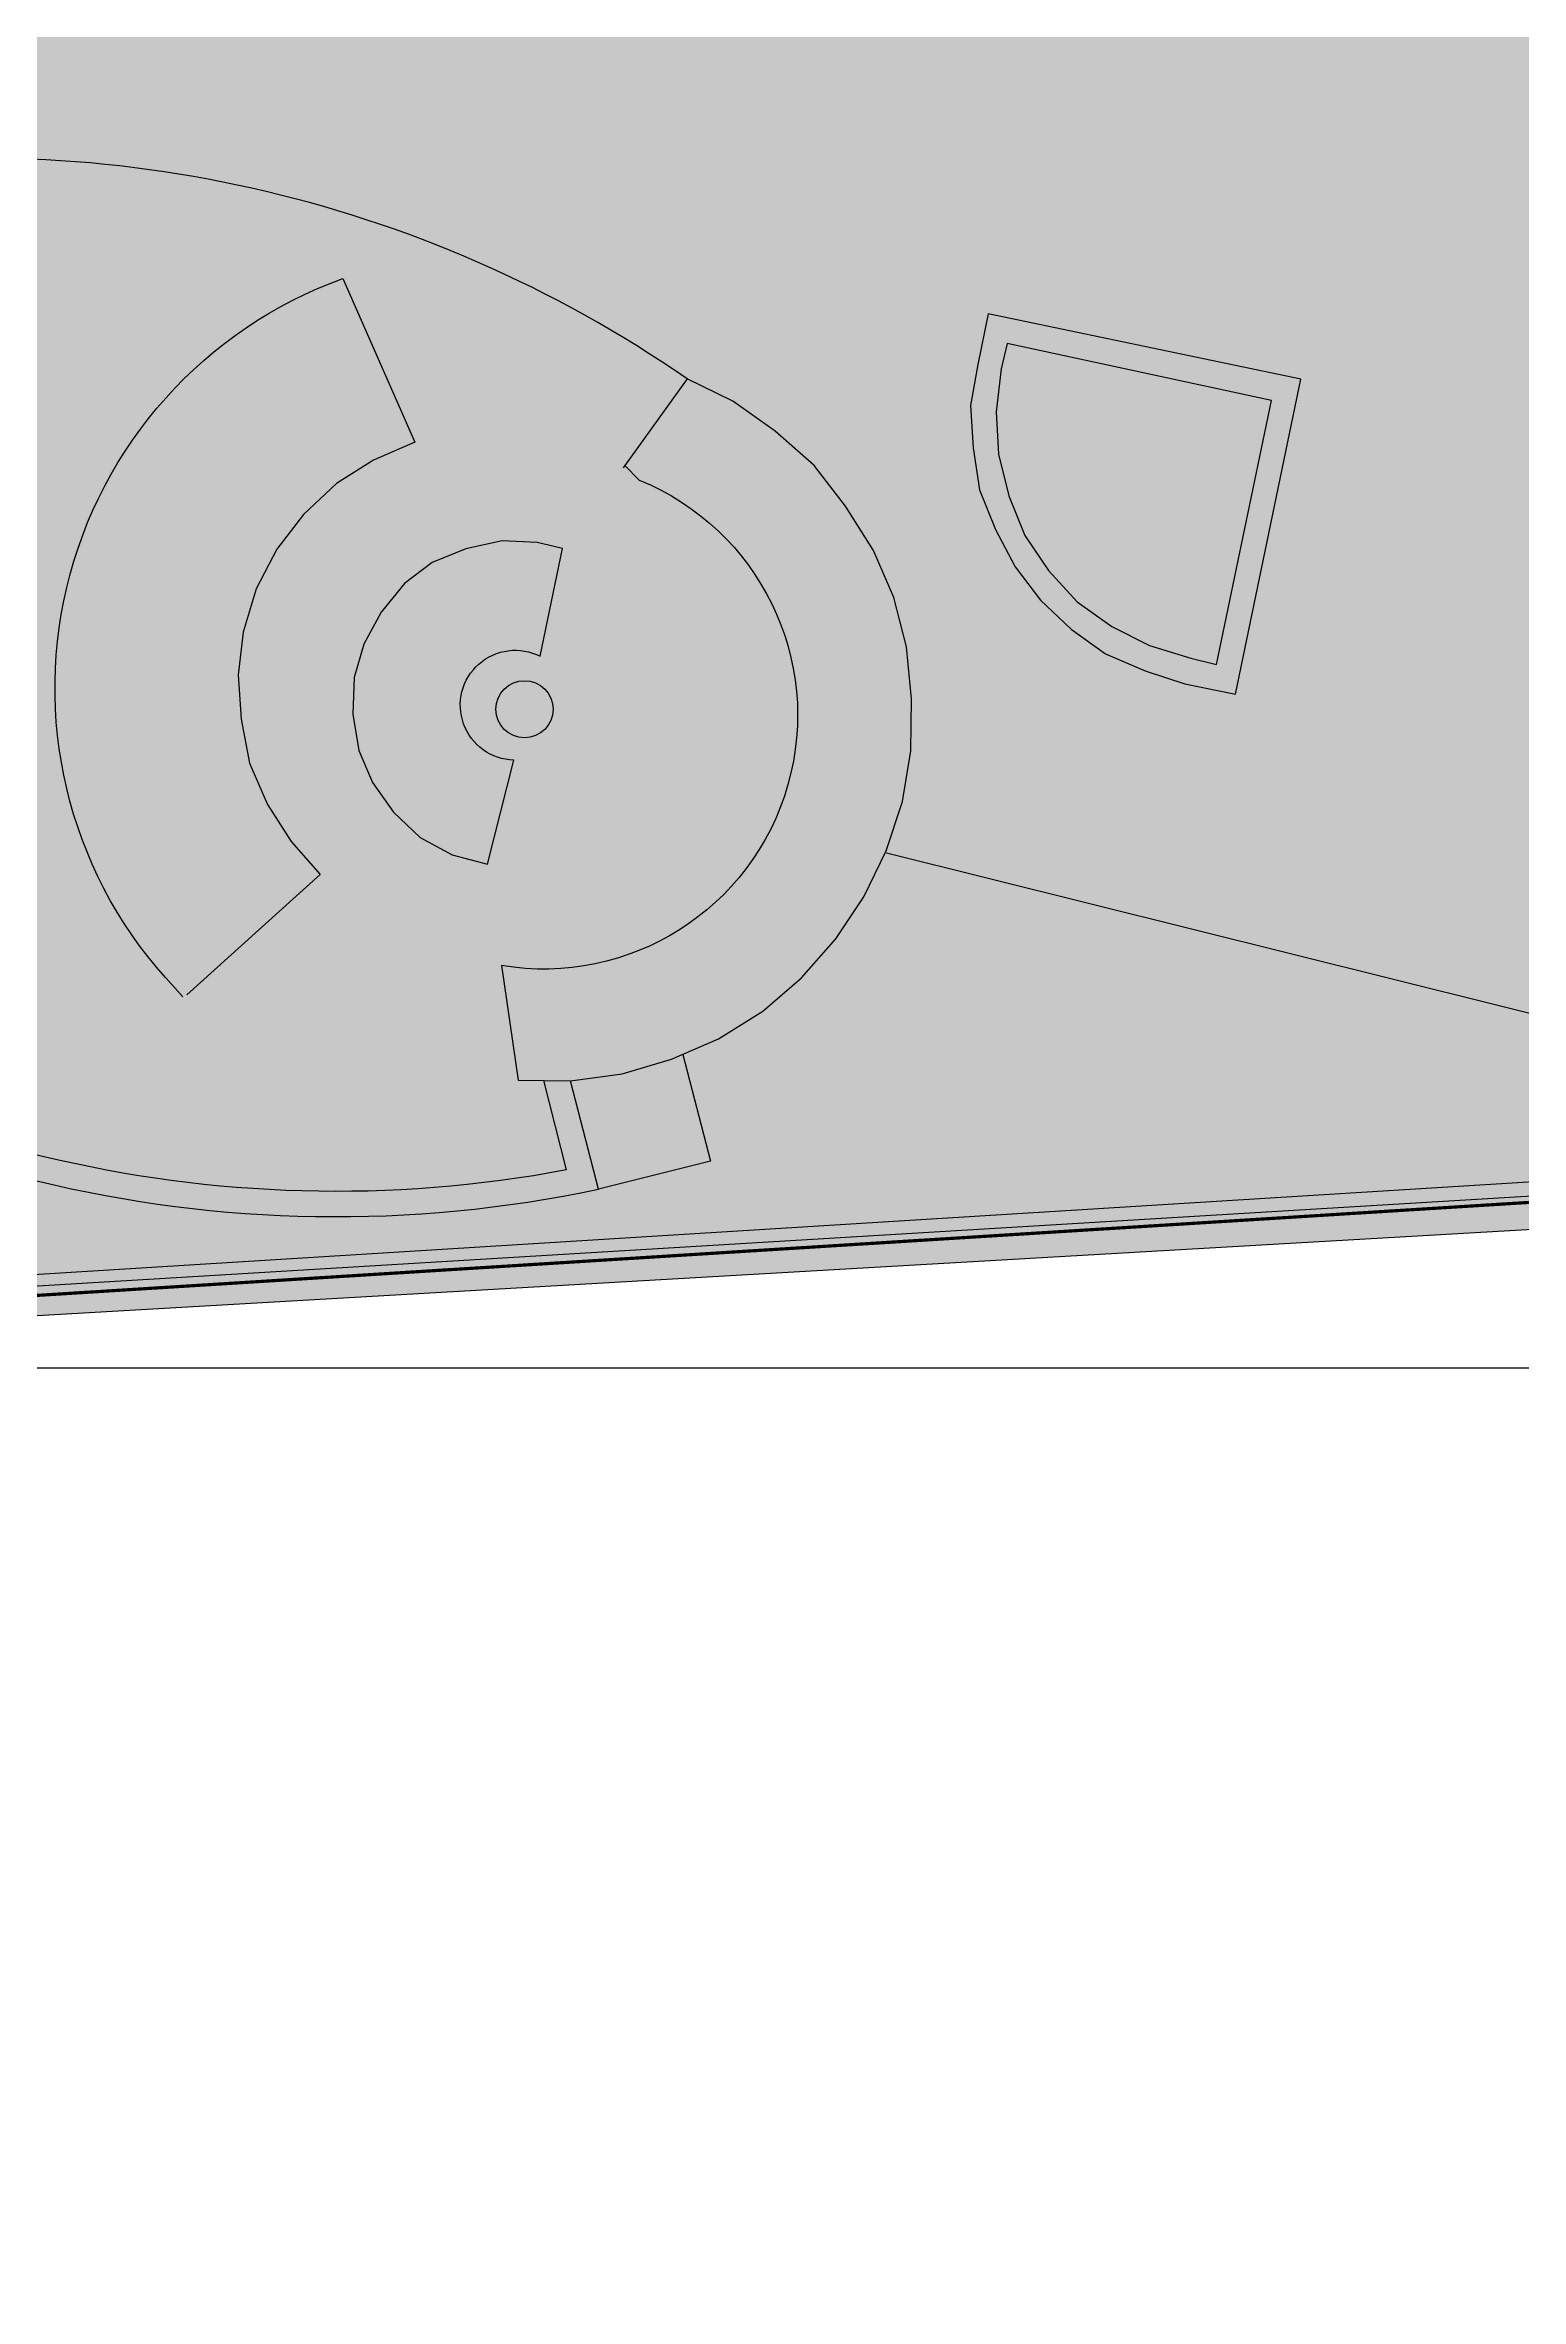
# Model space of a CAD drawing. Header units: inches. Extents: x -11331628 to 26860, y -6840660 to 4773.
# Drawn here: x 12992 to 13452, y -3942 to -3241 of the extents above; entities that cross this region are included whole.
import ezdxf
from ezdxf import colors
from ezdxf.entities.mleader import LeaderData, LeaderLine
from ezdxf.math import Vec2, Vec3

# ---------------------------------------------------------------- set-up
doc = ezdxf.new("R2010")
doc.units = ezdxf.units.IN
doc.header["$LTSCALE"] = 0.5
doc.header["$MEASUREMENT"] = 0
doc.linetypes.add('CENTER', pattern=[2, 1.25, -0.25, 0.25, -0.25])
doc.layers.get('Defpoints').update_dxf_attribs({"color": 140})
for name, color, linetype in [('A-SITE-PROP-LINE', 7, 'CENTER'), ('DETL-1', 9, 'Continuous'), ('DETL-6', 1, 'Continuous')]:
    doc.layers.add(name, color=color, linetype=linetype)
doc.layers.add('HATCH', color=253, linetype='Continuous', lineweight=0)
doc.layers.add('TEXT 3', color=41, linetype='Continuous', lineweight=15)
doc.styles.add('TEXT-ITALIC', font='ariali.ttf')

# ---------------------------------------------------------------- blocks, each defined once
blk = doc.blocks.new('ex')
at = {"layer": 'DETL-1', "transparency": 33554488}
h = blk.add_hatch(color=256, dxfattribs=at)
h.dxf.hatch_style = 1
edge = h.paths.add_edge_path()
edge.add_line((11679.05595864026, 9997.981584719899), (11755.10392916552, 9968.879465242571))
edge.add_arc((9681.034861793341, 10820.49184126927), 2242.098600693537, 337.676955850562, 374.4965534315398)
edge.add_arc((7607.814866504273, 18543.44657927455), 8324.72615884803, 300.650435434316, 308.2343792137797)
edge.add_line((12759.81991063265, 12004.49332626192), (12691.55110441995, 12107.41835565044))
edge.add_line((12691.55110441995, 12107.41835565044), (13003.43832463512, 12362.66891124675))
edge.add_line((13003.43832463512, 12362.66891124675), (13047.12442511698, 12591.0847919499))
edge.add_line((13047.12442511698, 12591.0847919499), (13179.0774822059, 12593.29766929329))
edge.add_line((13179.0774822059, 12593.29766929329), (13191.01407257802, 12364.29819749592))
edge.add_line((13191.01407257802, 12364.29819749592), (12999.86289947581, 12199.75266634317))
edge.add_arc((9635.166459039863, 10823.49539779276), 3635.280760205489, -13.256982616046514, 22.245968186103823, ccw=False)
edge.add_line((13173.57178069566, 9989.856396067124), (13168.9751926354, 9963.845717357639))
edge.add_line((13168.9751926354, 9963.845717357639), (13171.49459367533, 9923.576092825439))
edge.add_line((13171.49459367533, 9923.576092825439), (11605.1284383098, 9833.156335381806))
edge.add_arc((10913.11531623793, 10242.53011132129), 804.0329903347356, 329.3927403861911, 342.2928252384337)
at = {"layer": 'HATCH', "transparency": 33554559}
h = blk.add_hatch(color=256, dxfattribs=at)
h.dxf.hatch_style = 1
edge = h.paths.add_edge_path()
edge.add_arc((18700504.22073473, -3561631.369366181), 19026195.59655109, 169.1721959884133, 169.1728963111256, ccw=False)
edge.add_line((13047.12442511698, 12591.0847919499), (12924.87562076767, 12583.81827887688))
edge.add_line((12924.87562076767, 12583.81827887688), (12918.41917347183, 12684.42387932521))
edge.add_line((12918.41917347183, 12684.42387932521), (12955.8764249554, 12689.46275507641))
edge.add_line((12955.8764249554, 12689.46275507641), (12955.8764249554, 12703.12107240856))
edge.add_line((12955.8764249554, 12703.12107240856), (13156.3021638343, 12881.90199929015))
edge.add_line((13156.3021638343, 12881.90199929015), (13136.77032485473, 12911.34905150445))
edge.add_line((13136.77032485473, 12911.34905150445), (13122.97192812207, 13133.40236349875))
edge.add_line((13122.97192812207, 13133.40236349875), (12924.14531823456, 13232.29204982641))
edge.add_line((12924.14531823456, 13232.29204982641), (12904.237081586, 13261.92630962753))
edge.add_line((12904.237081586, 13261.92630962753), (12791.3515867317, 13212.59063311764))
edge.add_line((12791.3515867317, 13212.59063311764), (12633.01709580441, 13383.59456626587))
edge.add_line((12633.01709580441, 13383.59456626587), (12535.35716973265, 13319.03767575305))
edge.add_line((12535.35716973265, 13319.03767575305), (12497.8100075584, 13376.94053285359))
edge.add_line((12497.8100075584, 13376.94053285359), (12012.29688951399, 13130.58934674551))
edge.add_line((12012.29688951399, 13130.58934674551), (11943.77471832346, 13229.97107565478))
edge.add_arc((14237.06598037777, 8973.850701413085), 4834.640157514305, 118.3167637950563, 122.655324039758)
edge.add_arc((17847.23012333371, 2841.593031629971), 11948.60594816515, 121.3636017984792, 121.7937479478427)
edge.add_line((11551.95111429396, 12997.31291270542), (11553.64444882046, 9864.166244942233))
edge.add_line((11553.64444882046, 9864.166244942233), (11605.1284383098, 9833.156335381806))
edge.add_arc((10912.97296754119, 10242.59395764468), 804.18801423497, 329.393989043174, 342.2915765814508)
edge.add_line((11679.05595864026, 9997.981584719902), (11755.01638230953, 9968.912967767952))
edge.add_arc((9681.949001378445, 10820.57796373318), 2241.192011237079, 337.6659848086089, 374.5002718027818)
edge.add_arc((6980.737022653229, 19457.81814454436), 9431.322806105274, 301.0958958073821, 307.7889188407133)
edge.add_line((12759.81991063265, 12004.49332626192), (12691.55110441995, 12107.41835565044))
edge.add_arc((247887.4608590392, -274957.1292062758), 371110.7252993863, 129.266009005449, 129.3282315217155, ccw=False)
at = {"layer": 'DETL-1'}
for points, elevation in [([(11652.84886910173, 9753.192340902504), (11652.84886910173, 9842.878196801052), (14723.6980822696, 10027.91934532666), (14757.81395183233, 10490.93321657721), (14773.2317736904, 10582.99782107752), (14781.46959472829, 10618.48919561324), (14778.49166807634, 10733.23938840982), (14787.60403177244, 11109.85162956436), (14788.3318208096, 11130.24011542083), (14830.77705216893, 11300.93673700123), (14869.27680381303, 11472.34093074482), (14915.33577369255, 11798.63382108119), (14910.96777369183, 12122.81382108275), (14873.65977368978, 12552.89382108096)], 17.79184173008159), ([(12844.28401656515, 10033.62746043462), (13160.93829548926, 9954.763804818438)], 192.6318417300816), ([(12780.85519589853, 9970.776400459981), (12789.51963890434, 9937.655540401749), (12754.60003858219, 9928.87946948682), (12745.89838830739, 9962.59990813204)], 192.6318417300816)]:
    blk.add_lwpolyline(points, dxfattribs=dict(at, elevation=elevation))
for points, elevation in [([(11679.05595864026, 9997.981584719899), (11755.10392916552, 9968.879465242571, 0.1620524130759821), (11851.7510966557, 11381.73792182298, 0.03310328119092808), (12759.81991063265, 12004.49332626192), (12691.55110441995, 12107.41835565044), (13003.43832463512, 12362.66891124675), (13047.12442511698, 12591.0847919499), (13179.0774822059, 12593.29766929329), (13191.01407257802, 12364.29819749592), (12999.86289947581, 12199.75266634317, -0.1561620086163048), (13173.57178069566, 9989.856396067124), (13168.9751926354, 9963.845717357639), (13171.49459367533, 9923.576092825439), (11605.1284383098, 9833.156335381806, 0.05634675812005387), (11679.05595864026, 9997.981584719899)], 198.5238567520891), ([(12782.21346756708, 10181.2743333071, 0.1946127786763449), (12498.74481012308, 10244.83104753092), (12490.38790414747, 10243.71053246391), (12474.8967656515, 10241.54538107133), (12459.54197621831, 10236.99293748213), (12445.51046709038, 10230.70514776656), (12432.22663967471, 10222.06800490437), (12420.27905630922, 10211.10623199405), (12410.16742494804, 10199.65651213231), (12402.00336932772, 10185.92009651026), (12395.67453260472, 10171.70749132119), (12391.20783086164, 10156.39487108663), (12389.77550286959, 10140.68047567893), (12390.15367210246, 10125.07843078049), (12392.30779088984, 10109.57480463554), (12397.47084071274, 10094.26971568021), (12404.34645870336, 10080.27468222792), (12413.55845566777, 10067.61663015576), (12423.90889084208, 10055.63109443516), (12436.52056558276, 10046.19347419932), (12449.65739446025, 10037.99220851965), (12468.19355285164, 10058.98128285229, -0.8306567851571844), (12507.63774936422, 10217.73143757675), (12498.74509373025, 10244.83104752917)], 192.6318417300816), ([(12625.24182324236, 9988.770601262506), (12622.65745614338, 9991.619661012017, -0.5416684103020677), (12675.07511340218, 10212.49674454849), (12697.47174236094, 10161.58134388579), (12684.60145091705, 10155.97931060177), (12673.03092000339, 10148.64046914543), (12662.80765735227, 10138.98948700859), (12654.45755351832, 10128.25096864549), (12648.01708782286, 10115.8371013698), (12644.03833327183, 10102.36042854125), (12642.46965525366, 10089.03332280722), (12643.32401830676, 10075.26650405715), (12645.96609486043, 10061.59882597444), (12651.5806124401, 10048.71751699055), (12658.90696728075, 10037.15800347301), (12667.95837069416, 10026.89753358921), (12626.40380658206, 9989.444519693083)], 192.6318417300816), ([(12762.86219966164, 10154.21544744499), (12767.34445107527, 10149.69030459812, -0.8964516430492465), (12724.43106697345, 9998.537934144078), (12729.64687050759, 9962.795498527521), (12745.89818387161, 9962.60026925784), (12761.98890314213, 9964.802631638297), (12777.33120656837, 9969.366100858017), (12791.97478262739, 9975.68007352185), (12805.85818729849, 9984.354427063889), (12817.84297583726, 9994.716617629332), (12828.51697939724, 10006.80312935862), (12837.31782691503, 10019.9771715743), (12844.24624675567, 10034.22698897175), (12849.30077047678, 10049.57609035848), (12851.93226253808, 10065.36490539024), (12852.12821660316, 10081.60446322808), (12850.52470300832, 10097.74415089533), (12846.56081729623, 10113.12365952209), (12840.24684168628, 10127.767244804), (12831.57248756845, 10141.65063998888), (12821.76091629182, 10154.27149096963), (12809.67513303234, 10164.93373681272), (12796.47563519267, 10174.33489468315), (12782.21333161145, 10181.27434372628), (12762.28774163391, 10153.57826389668)], 192.6318417300816), ([(12743.42368675625, 10128.36699954041), (12735.49206857694, 10130.28232220042), (12724.63770086979, 10130.80068070563), (12713.36907340606, 10128.29568764049), (12702.81092382452, 10124.04092161735), (12694.20035198863, 10117.49946578097), (12686.93850432601, 10108.62235381133), (12681.53733487773, 10098.6687387026), (12678.58344904726, 10088.26511217962), (12678.09054261117, 10076.81043510877), (12679.99522742812, 10065.51635564508), (12684.21278300203, 10055.55778104922), (12690.80320264955, 10046.34835781395), (12699.10619122904, 10038.44899725081), (12709.05980402042, 10033.04782761406), (12720.06301293286, 10030.13114695955), (12728.27418740451, 10062.50544056662, -1.25129891464741), (12736.48623622729, 10094.86803921271), (12743.42368675625, 10128.36699954041)], 192.6318417300816), ([(12737.46746957555, 9962.678536922838), (12744.61034774381, 9934.868445225344, -0.2150229070366823), (12434.55370686433, 10010.00500091007), (12458.75150354471, 10036.75063378881)], 192.6318417300816)]:
    blk.add_lwpolyline(points, format="xyb", dxfattribs=dict(at, elevation=elevation))
at = {"layer": 'DETL-1', "elevation": 192.6318417300816}
for points in [[(12872.71864093534, 10185.68694642541), (12870.50141586884, 10172.92148108413), (12871.31929893241, 10159.74248433945), (12873.33561184987, 10146.64966225012), (12878.31334308881, 10134.33071290858), (12884.44126749152, 10122.68503415019), (12892.29351156516, 10112.35014493582), (12901.87007683291, 10103.32603949302), (12912.57138062871, 10095.57551854062), (12924.92258525718, 10090.33493709662), (12937.20009893199, 10086.28176094247), (12953.02539813143, 10083.06245533149), (12973.39992891528, 10181.11298678681), (12875.94970665531, 10201.51297307823)], [(12880.01372548259, 10184.33444304397), (12878.43328977769, 10171.00660763279), (12879.25044323873, 10157.83936737017), (12882.46664499325, 10144.80921054136), (12887.44437626245, 10132.49025999236), (12894.73425045467, 10121.51857909938), (12903.7484432327, 10111.85768647381), (12914.44974731918, 10104.10716083651), (12926.23858152676, 10098.22979713073), (12939.11567717461, 10094.21383069531), (12947.04656451937, 10092.31026560539), (12964.19076035168, 10174.52301390835), (12881.92904814527, 10192.26606117869)]]:
    blk.add_lwpolyline(points, close=True, dxfattribs=at)
at = {"layer": 'DETL-1', "ltscale": 0.6, "elevation": 192.6318417300816}
blk.add_lwpolyline([(11924.45606705322, 9898.993878485453), (11999.22714743713, 9866.364139894657), (13166.37271892975, 9938.796709243026), (13177.37078724543, 9753.192340902504)], dxfattribs=at)
at = {"layer": 'DETL-1'}
blk.add_circle((12731.59195047579, 10078.33677112083, 192.6318417300816), 8.90080030829323, dxfattribs=at)
blk.add_arc((12672.86633977046, 10315.1490881915, 192.6318417300816), 394.8223515500292, 230.7734215600411, 281.9474653068934, dxfattribs=at)

msp = doc.modelspace()

# ---------------------------------------------------------------- block references
at = {"layer": 'DETL-1'}
msp.add_blockref('ex', (409.6619919969687, -13525.76028504159, 28.28571540478592), dxfattribs=at)

# ---------------------------------------------------------------- next in the draw order: leaders
at = {"layer": 'TEXT 3'}
ml = msp.add_multileader_mtext('Standard', dxfattribs=at)
ml.set_content("ZONE  VE (ELEV. 11.00') ", color=256, style='TEXT-ITALIC')
ml.set_leader_properties()
ml.build(insert=Vec2(0, 0))
ml.multileader.update_dxf_attribs({"leader_type": 2, "text_left_attachment_type": 2, "text_right_attachment_type": 2, "dogleg_length": 0.075, "arrow_head_size": 1.6, "scale": 40})
ctx = ml.context
ctx.base_point, ctx.scale, ctx.char_height, ctx.arrow_head_size, ctx.landing_gap_size, ctx.plane_origin, ctx.plane_x_axis, ctx.plane_y_axis = Vec3(24962.79203120684, -19852.13027509757), 40, 2.4, 1.6, 0, Vec3(25012.47585283669, -19773.61800601579), Vec3(0.08715574274765803, 0.9961946980917455), Vec3(-0.9961946980917455, 0.08715574274765803)
ctx.left_attachment, ctx.right_attachment = 2, 2
notes = []
notes.append((ctx, [(0, (0, 0, 0), (0, 0), (1, 0), 1, [])]))
ctx.mtext.insert, ctx.mtext.text_direction, ctx.mtext.rotation, ctx.mtext.flow_direction = Vec3(24961.22475736537, -19851.99315640378), Vec3(0.08715574274765803, 0.9961946980917455), 1.48352986419518, 5
ctx.mtext.has_bg_fill, ctx.mtext.bg_color, ctx.mtext.bg_scale_factor, ctx.mtext.bg_transparency, ctx.mtext.use_window_bg_color = 1, -1027028792, 1.5, 0, 1
for ctx, leaders in notes:
    for number, flags, end, landing, length, lines in leaders:
        leader = LeaderData()
        leader.index, (leader.has_last_leader_line, leader.has_dogleg_vector, leader.attachment_direction) = number, flags
        leader.last_leader_point, leader.dogleg_vector, leader.dogleg_length = Vec3(end), Vec3(landing), length
        for number, points, colour, breaks in lines:
            line = LeaderLine()
            line.index, line.vertices, line.color, line.breaks = number, Vec3.list(points), colors.encode_raw_color(colour), breaks
            leader.lines.append(line)
        ctx.leaders.append(leader)

# ---------------------------------------------------------------- next in the draw order: linework, layer by layer
at = {"layer": 'A-SITE-PROP-LINE', "const_width": 1, "elevation": 209.1335270908522}
msp.add_lwpolyline([(15068.35435210512, 271.3730938788558), (15101.09687223657, -328.3244322988685), (15400.53957633114, -312.1355051019709), (15481.33405814319, -1791.931522026984), (15287.91229177673, -3486.691114801313), (12625.78961832256, -3652.626899112783)], dxfattribs=at)
at = {"layer": 'Defpoints'}
msp.add_lwpolyline([(11961.82656661897, 271.3730938788503), (18489.82655495984, 271.3730938788503), (18489.82655495984, -3652.626899112782), (11961.82656661897, -3652.626899112775)], close=True, dxfattribs=at)
at = {"layer": 'DETL-6', "color": 1, "true_color": 0xeb0000}
msp.add_lwpolyline([(13600.67606457498, -1161.462087545668), (13409.52489147278, -1326.007618698416, -0.1545944724157756), (13588.27124390545, -3514.22509513317), (13577.62491320925, -3554.398140574929), (13579.85760947038, -3591.450837293296)], format="xyb", dxfattribs=at)

doc.saveas('drawing.dxf')
